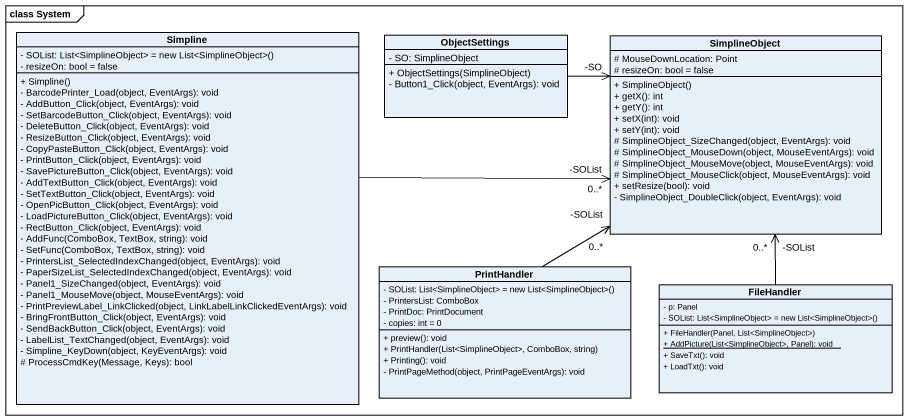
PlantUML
@startuml
mainframe class System
hide circle
hide empty members
skinparam classAttributeIconSize 0
class Simpline {
  {field} - SOList: List<SimplineObject> = new List<SimplineObject>()
  - resizeOn: bool = false
  + Simpline()
  - BarcodePrinter_Load(object, EventArgs): void
  - AddButton_Click(object, EventArgs): void
  - SetBarcodeButton_Click(object, EventArgs): void
  - DeleteButton_Click(object, EventArgs): void
  - ResizeButton_Click(object, EventArgs): void
  - CopyPasteButton_Click(object, EventArgs): void
  - PrintButton_Click(object, EventArgs): void
  - SavePictureButton_Click(object, EventArgs): void
  - AddTextButton_Click(object, EventArgs): void
  - SetTextButton_Click(object, EventArgs): void
  - OpenPicButton_Click(object, EventArgs): void
  - LoadPictureButton_Click(object, EventArgs): void
  - RectButton_Click(object, EventArgs): void
  - AddFunc(ComboBox, TextBox, string): void
  - SetFunc(ComboBox, TextBox, string): void
  - PrintersList_SelectedIndexChanged(object, EventArgs): void
  - PaperSizeList_SelectedIndexChanged(object, EventArgs): void
  - Panel1_SizeChanged(object, EventArgs): void
  - Panel1_MouseMove(object, MouseEventArgs): void
  - PrintPreviewLabel_LinkClicked(object, LinkLabelLinkClickedEventArgs): void
  - BringFrontButton_Click(object, EventArgs): void
  - SendBackButton_Click(object, EventArgs): void
  - LabelList_TextChanged(object, EventArgs): void
  - Simpline_KeyDown(object, KeyEventArgs): void
  # ProcessCmdKey(Message, Keys): bool
}
class ObjectSettings {
  - SO: SimplineObject
  + ObjectSettings(SimplineObject)
  - Button1_Click(object, EventArgs): void
}
class SimplineObject {
  # MouseDownLocation: Point
  # resizeOn: bool = false
  + SimplineObject()
  + getX(): int
  + getY(): int
  + setX(int): void
  + setY(int): void
  # SimplineObject_SizeChanged(object, EventArgs): void
  # SimplineObject_MouseDown(object, MouseEventArgs): void
  # SimplineObject_MouseMove(object, MouseEventArgs): void
  # SimplineObject_MouseClick(object, MouseEventArgs): void
  + setResize(bool): void
  - SimplineObject_DoubleClick(object, EventArgs): void
}
class PrintHandler {
  {field} - SOList: List<SimplineObject> = new List<SimplineObject>()
  - PrintersList: ComboBox
  - PrintDoc: PrintDocument
  - copies: int = 0
  + preview(): void
  + PrintHandler(List<SimplineObject>, ComboBox, string)
  + Printing(): void
  - PrintPageMethod(object, PrintPageEventArgs): void
}
class FileHandler {
  - p: Panel
  {field} - SOList: List<SimplineObject> = new List<SimplineObject>()
  + FileHandler(Panel, List<SimplineObject>)
  {static} + AddPicture(List<SimplineObject>, Panel): void
  + SaveTxt(): void
  + LoadTxt(): void
}
Simpline -right-> "-SOList\n0..*" SimplineObject
ObjectSettings -right-> "-SO" SimplineObject
PrintHandler -up-> "-SOList\n0..*" SimplineObject
FileHandler -up-> "-SOList\n0..*" SimplineObject
@enduml
